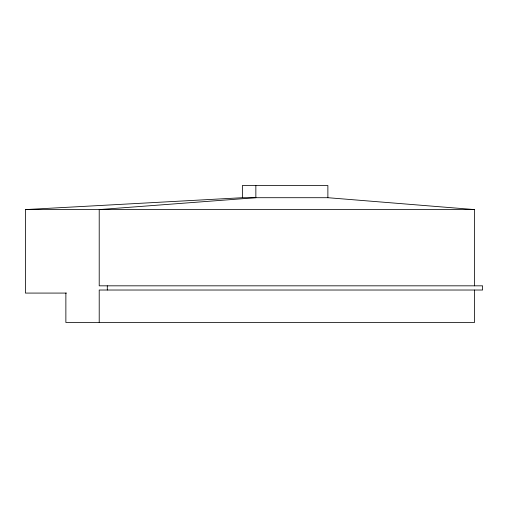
<?xml version="1.0" encoding="UTF-8"?>
<svg xmlns="http://www.w3.org/2000/svg" width="508" height="508" viewBox="0 0 508 508"><rect width="100%" height="100%" fill="white"/><g stroke="black" fill="none" stroke-linecap="round" stroke-linejoin="round"><path stroke-width="0.76" d="M66.504 293.078L25.4 293.078L25.4 209.582L242.373 197.707L327.876 197.707L474.516 209.582L474.516 285.826M25.4 209.582L474.516 209.582M474.516 290.024L474.516 322.485L65.869 322.485L65.869 293.078M327.876 197.707L327.876 185.515L242.373 185.515L242.373 197.707M255.854 185.515L255.854 197.707L99.212 209.582L99.212 285.826L482.6 285.826L482.6 290.024L99.212 290.024L99.212 322.485M107.296 285.826L107.296 290.024"/></g></svg>
